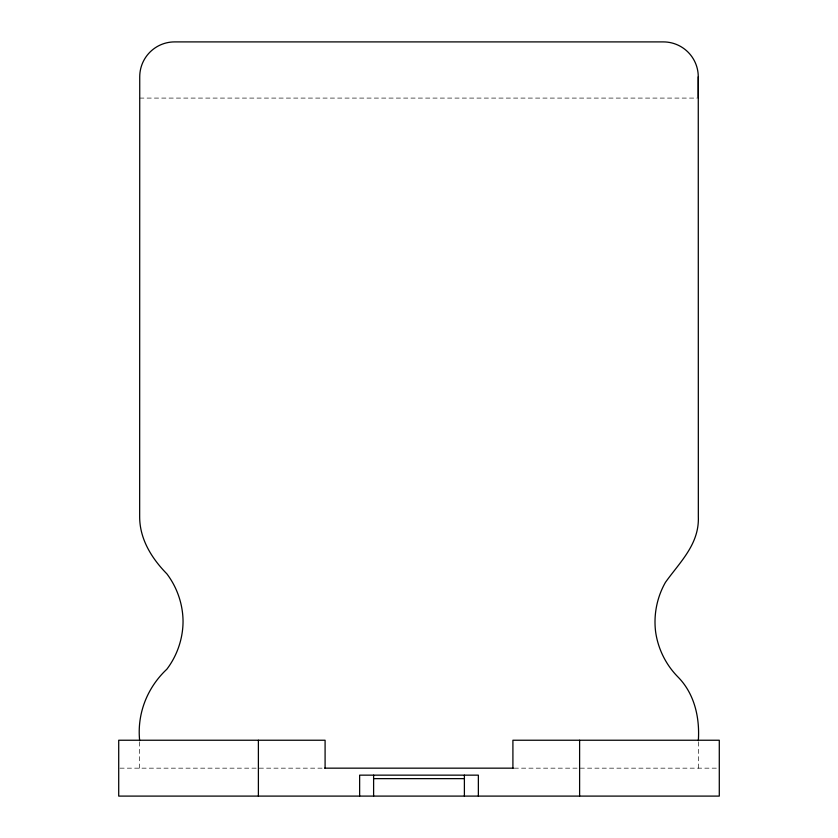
<?xml version="1.0" encoding="UTF-8"?>
<svg xmlns="http://www.w3.org/2000/svg" width="838" height="838" viewBox="0 0 838 838"><rect width="100%" height="100%" fill="white"/><g stroke="black" fill="none" stroke-linecap="round" stroke-linejoin="round"><path stroke-width="0.63" stroke-dasharray="4.19 3.14" d="M139.737 98.088L697.08 98.088M119.981 768.163L323.782 768.163M514.218 768.163L718.019 768.163M698.337 741.976L698.337 768.163M139.663 741.976L139.663 768.163"/><path stroke-width="1.26" d="M324.683 768.163L513.317 768.163M373.612 778.638L464.388 778.638M139.663 740.666C136.887 713.777 147.205 687.569 166.877 669.185C177.206 655.536 182.946 638.629 183.051 621.513C182.946 604.397 177.206 587.501 166.877 573.852C151.709 558.401 139.653 539.085 139.663 516.763L139.737 76.813A34.913 34.913 0 0 1 174.65 41.9L663.35 41.9A34.913 34.913 0 0 1 698.264 76.813L698.337 516.763C699.374 544.25 679.985 561.952 665.435 582.368C656.982 597.243 653.493 614.757 655.609 631.737C657.966 648.696 665.854 664.702 677.879 676.884C694.545 693.675 699.877 717.695 698.337 740.666M698.264 76.813L698.264 98.088M579.613 740.237L579.613 796.1M512.908 768.163L512.908 740.237L719.287 740.237L719.287 796.1L118.713 796.1L118.713 740.237L325.092 740.237L325.092 768.163M478.362 796.1L478.362 775.15L359.638 775.15L359.638 796.1M464.388 775.15L464.388 796.1M373.612 775.15L373.612 796.1M258.387 740.237L258.387 796.1"/></g></svg>
